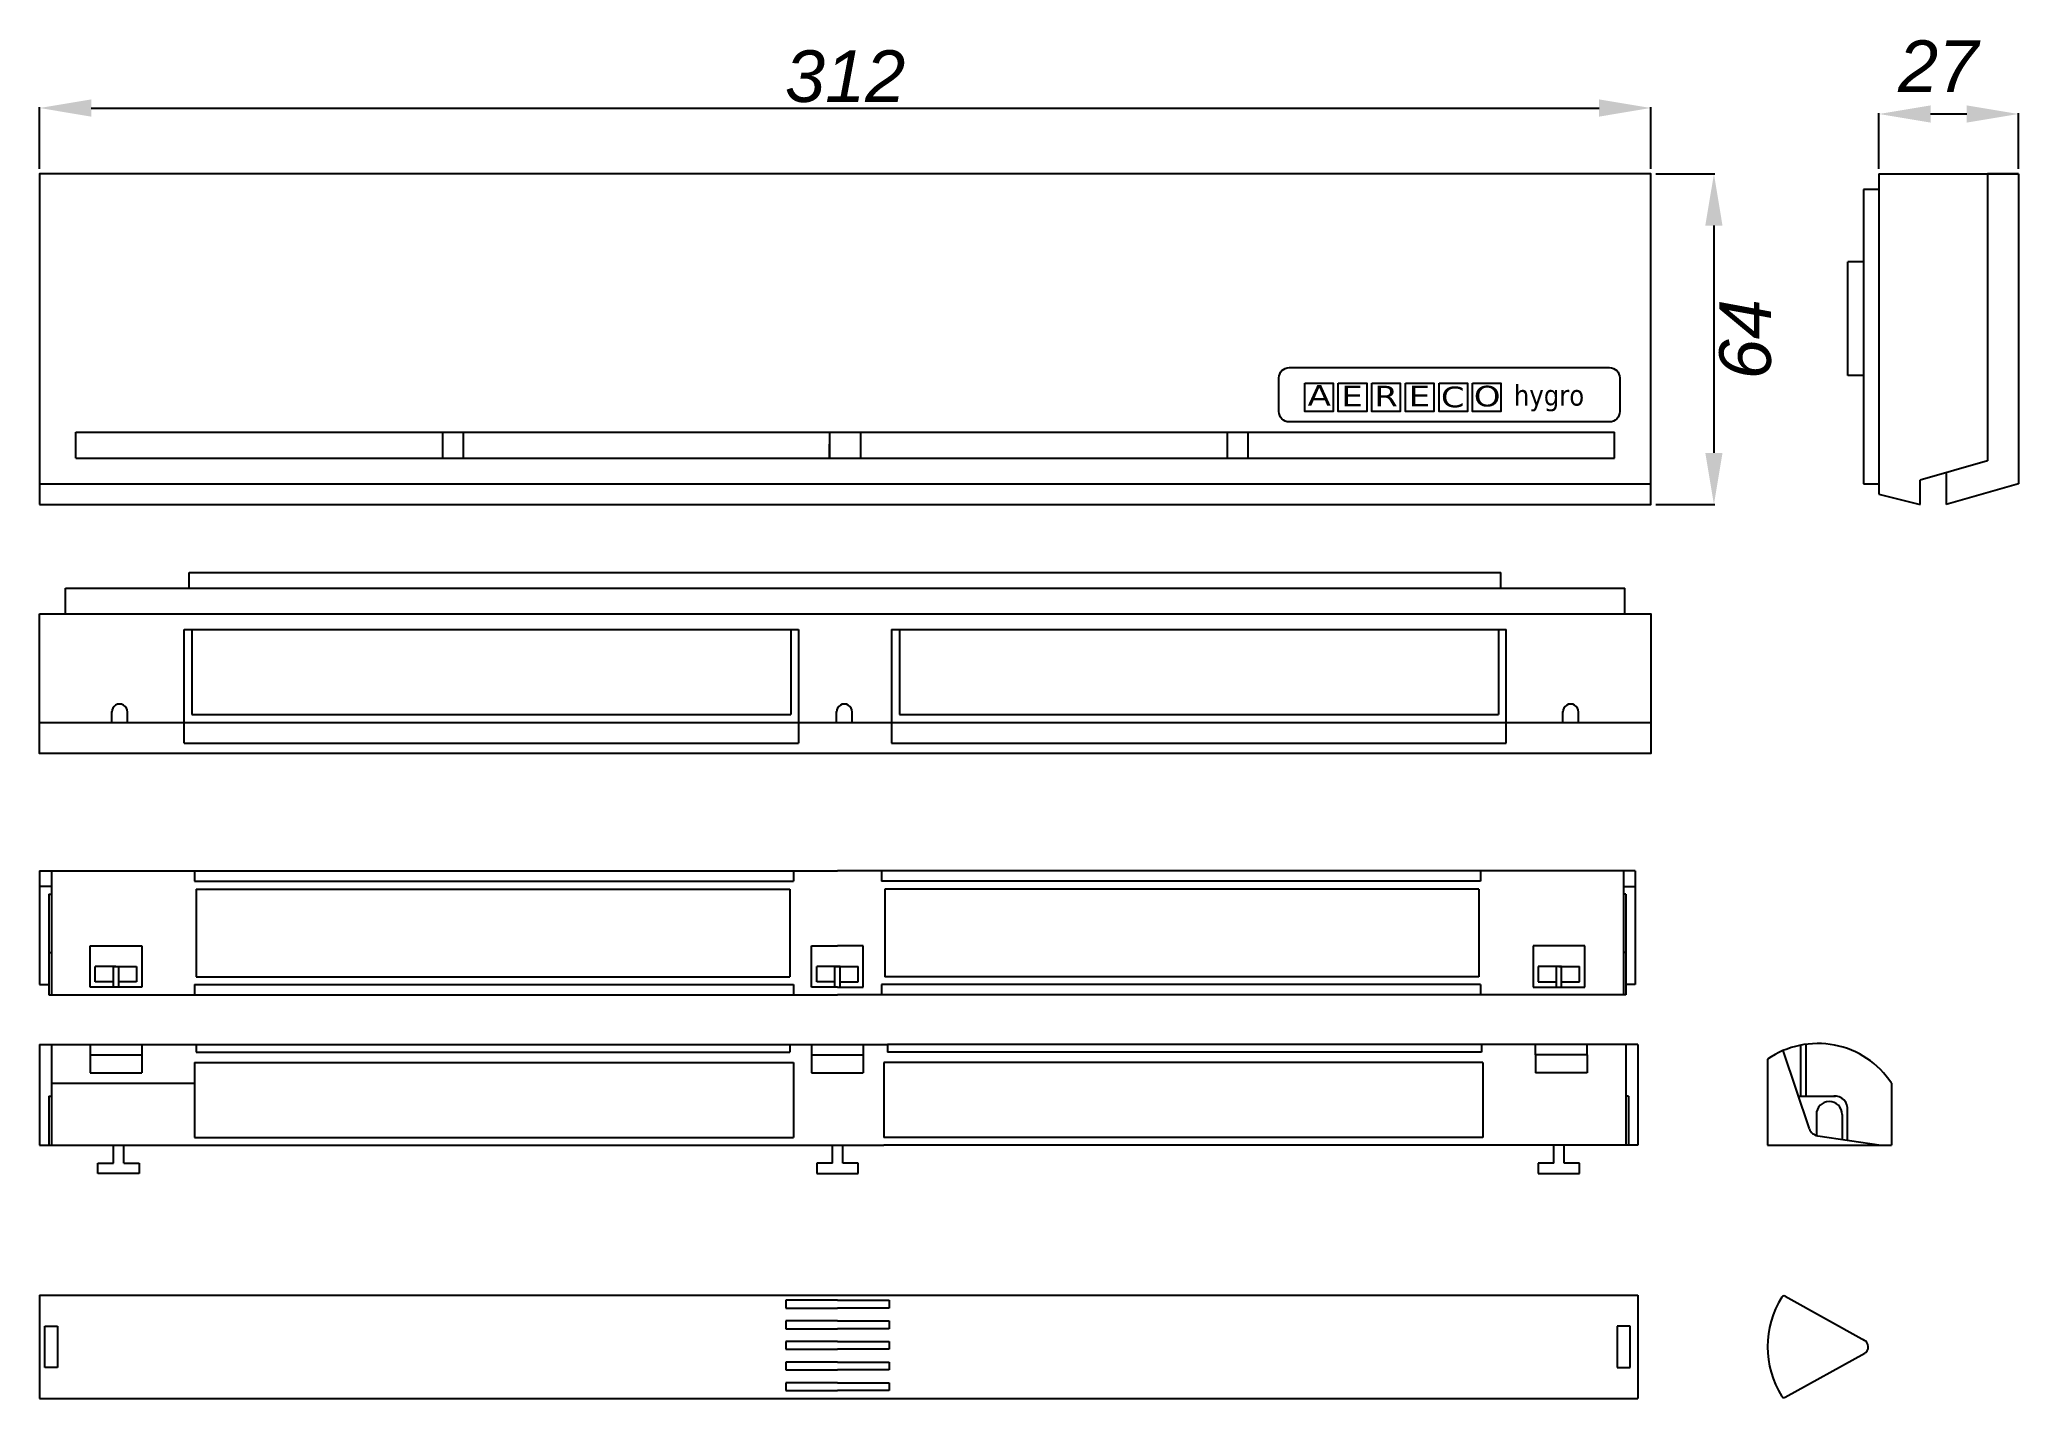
# Model space of a CAD drawing. Extents: x 101 to 484, y 47 to 310.
import ezdxf

# ---------------------------------------------------------------- set-up
doc = ezdxf.new("R2010")
doc.units = 0
doc.header["$MEASUREMENT"] = 0
doc.header["$PDSIZE"] = -1
doc.layers.get('0').update_dxf_attribs({"linetype": 'CONTINUOUS'})
doc.layers.get('DEFPOINTS').update_dxf_attribs({"linetype": 'CONTINUOUS'})
doc.layers.add('Wymiary', color=5, linetype='CONTINUOUS')
doc.styles.add('Napis', font='verdana.TTF', dxfattribs={"width": 1.2, "height": 4})
doc.styles.add('napis2', font='TAHOMA.TTF', dxfattribs={"height": 4})
doc.styles.get("Standard").update_dxf_attribs({"font": 'ARIALI.TTF', "height": 10})
doc.dimstyles.get("Standard").update_dxf_attribs({"dimtxt": 0.18, "dimasz": 0.18, "dimexe": 0.18, "dimexo": 0.0625, "dimgap": 0.09, "dimtad": 0, "dimtih": 1, "dimtoh": 1, "dimdec": 4, "dimzin": 0, "dimdsep": 46, "dimtxsty": 'Standard', "dimcen": 0.09, "dimadec": 0, "dimazin": 0, "dimtfac": 1, "dimtdec": 4, "dimtofl": 0, "dimtmove": 0, "dimatfit": 0, "dimfxl": 0, "dimtolj": 1, "dimtzin": 0, "dimarcsym": 0})

# ---------------------------------------------------------------- blocks, each defined once
blk = doc.blocks.new('*D0')
at = {"layer": 'DEFPOINTS', "color": 0, "linetype": 'Continuous'}
for p in [(412.98, 297.02), (100.98, 284.26), (412.98, 284.26)]:
    blk.add_point(p, dxfattribs=at)
at = {"layer": 'Wymiary', "color": 0, "linetype": 'Continuous', "lineweight": -2}
for p, q in [((100.98, 285.26), (100.98, 297.2)), ((110.98, 297.02), (402.98, 297.02)), ((412.98, 285.26), (412.98, 297.2))]:
    blk.add_line(p, q, dxfattribs=at)
at = {"layer": 'Wymiary', "color": 0, "linetype": 'Continuous'}
for points in [[(110.98, 298.68), (110.98, 295.35), (100.98, 297.02)], [(402.98, 298.68), (402.98, 295.35), (412.98, 297.02)]]:
    blk.add_solid(points, dxfattribs=at)
at = {"layer": 'Wymiary', "color": 0, "linetype": 'Continuous', "insert": (256.98, 303.12), "char_height": 10, "attachment_point": 5}
blk.add_mtext('\\A1;312', dxfattribs=at)
blk = doc.blocks.new('*D1')
at = {"layer": 'DEFPOINTS', "color": 0, "linetype": 'Continuous'}
for p in [(412.98, 284.26), (412.98, 220.26), (425.22, 220.26)]:
    blk.add_point(p, dxfattribs=at)
at = {"layer": 'Wymiary', "color": 0, "linetype": 'Continuous', "lineweight": -2}
for p, q in [((413.98, 284.26), (425.4, 284.26)), ((425.22, 274.26), (425.22, 230.26)), ((413.98, 220.26), (425.4, 220.26))]:
    blk.add_line(p, q, dxfattribs=at)
at = {"layer": 'Wymiary', "color": 0, "linetype": 'Continuous'}
for points in [[(423.55, 274.26), (426.88, 274.26), (425.22, 284.26)], [(423.55, 230.26), (426.88, 230.26), (425.22, 220.26)]]:
    blk.add_solid(points, dxfattribs=at)
at = {"layer": 'Wymiary', "color": 0, "linetype": 'Continuous', "insert": (431.32, 252.26), "char_height": 10, "attachment_point": 5, "rotation": 90}
blk.add_mtext('\\A1;64', dxfattribs=at)

msp = doc.modelspace()

# ---------------------------------------------------------------- linework, layer by layer
at = {"linetype": 'Continuous'}
for p, q in [((457.18, 284.26), (457.18, 222.26)), ((457.18, 284.26), (484.18, 284.26)), ((457.18, 284.26), (457.18, 222.26)), ((484.18, 284.26), (478.18, 284.26)), ((478.18, 284.26), (478.18, 228.71)), ((484.18, 284.26), (484.18, 224.26)), ((457.18, 281.26), (454.18, 281.26)), ((454.18, 281.26), (454.18, 224.26)), ((454.18, 267.26), (451.18, 267.26)), ((451.18, 245.26), (451.18, 267.26)), ((454.18, 245.26), (451.18, 245.26)), ((107.98, 229.26), (107.98, 234.26)), ((107.98, 234.26), (405.98, 234.26)), ((178.98, 234.26), (178.98, 229.26)), ((182.98, 234.26), (182.98, 229.26)), ((253.98, 234.26), (253.98, 229.26)), ((259.98, 234.26), (259.98, 229.26)), ((330.98, 234.26), (330.98, 229.26)), ((334.98, 234.26), (334.98, 229.26)), ((405.98, 229.26), (405.98, 234.26)), ((253.98, 229.26), (253.98, 231.97)), ((107.98, 229.26), (405.98, 229.26)), ((478.18, 228.71), (465.18, 224.99)), ((470.18, 226.42), (470.18, 220.26)), ((100.98, 224.26), (412.98, 224.26)), ((454.18, 224.26), (457.18, 224.26)), ((454.18, 224.26), (457.18, 224.26)), ((457.18, 222.26), (465.18, 220.26)), ((465.18, 220.26), (465.18, 224.99)), ((484.18, 224.26), (470.18, 220.26)), ((129.98, 204.09), (129.98, 207.09)), ((129.98, 204.09), (129.98, 207.09)), ((129.98, 207.09), (383.98, 207.09)), ((383.98, 204.09), (383.98, 207.09)), ((105.98, 199.09), (105.98, 204.09)), ((105.98, 204.09), (407.98, 204.09)), ((407.98, 199.09), (407.98, 204.09)), ((128.98, 174.09), (128.98, 196.09)), ((128.98, 196.09), (247.98, 196.09)), ((130.48, 196.09), (130.48, 179.59)), ((246.48, 196.09), (246.48, 179.59)), ((247.98, 196.09), (247.98, 174.09)), ((265.98, 196.09), (265.98, 174.09)), ((265.98, 196.09), (384.98, 196.09)), ((267.48, 196.09), (267.48, 179.59)), ((383.48, 196.09), (383.48, 179.59)), ((384.98, 174.09), (384.98, 196.09)), ((114.98, 178.09), (114.98, 180.18)), ((117.98, 178.09), (117.98, 180.18)), ((255.32, 178.09), (255.32, 180.18)), ((258.32, 178.09), (258.32, 180.18)), ((395.98, 178.09), (395.98, 180.18)), ((398.98, 178.09), (398.98, 180.18)), ((100.98, 178.09), (128.98, 178.09)), ((128.98, 178.09), (247.98, 178.09)), ((130.48, 179.59), (246.48, 179.59)), ((247.98, 178.09), (265.98, 178.09)), ((265.98, 178.09), (384.98, 178.09)), ((267.48, 179.59), (383.48, 179.59)), ((384.98, 178.09), (412.98, 178.09)), ((128.98, 174.09), (247.98, 174.09)), ((265.98, 174.09), (384.98, 174.09)), ((100.98, 149.33), (100.98, 127.33)), ((100.98, 149.33), (255.49, 149.33)), ((100.98, 149.33), (100.98, 127.33)), ((103.28, 146.33), (100.98, 146.33)), ((103.28, 149.33), (103.28, 125.33)), ((130.98, 149.33), (130.98, 147.33)), ((130.98, 147.33), (246.98, 147.33)), ((131.28, 145.83), (131.28, 128.83)), ((131.28, 145.83), (246.28, 145.83)), ((246.28, 145.83), (246.28, 128.83)), ((246.98, 149.33), (246.98, 147.33)), ((409.99, 149.33), (255.49, 149.33)), ((263.99, 149.33), (263.99, 147.33)), ((379.99, 147.33), (263.99, 147.33)), ((379.69, 145.83), (264.69, 145.83)), ((264.69, 145.83), (264.69, 128.83)), ((379.69, 145.83), (379.69, 128.83)), ((379.99, 149.33), (379.99, 147.33)), ((407.69, 149.33), (407.69, 125.33)), ((407.69, 146.33), (409.99, 146.33)), ((409.99, 149.33), (409.99, 127.33)), ((409.99, 149.33), (409.99, 127.33)), ((102.78, 144.83), (103.28, 144.83)), ((102.78, 144.83), (102.78, 125.33)), ((408.19, 144.83), (407.69, 144.83)), ((408.19, 144.83), (408.19, 125.33)), ((110.78, 126.83), (110.78, 134.83)), ((110.78, 134.83), (120.78, 134.83)), ((120.78, 134.83), (120.78, 126.83)), ((250.49, 126.83), (250.49, 134.83)), ((250.49, 134.83), (255.49, 134.83)), ((260.49, 134.83), (255.49, 134.83)), ((260.49, 126.83), (260.49, 134.83)), ((400.19, 134.83), (390.19, 134.83)), ((390.19, 134.83), (390.19, 126.83)), ((400.19, 126.83), (400.19, 134.83)), ((102.78, 133.53), (103.28, 133.53)), ((115.78, 130.83), (111.78, 130.83)), ((115.78, 130.83), (111.78, 130.83)), ((111.78, 127.83), (111.78, 130.83)), ((115.28, 126.83), (115.28, 130.83)), ((115.28, 130.83), (116.28, 130.83)), ((115.78, 130.83), (119.78, 130.83)), ((115.78, 130.83), (119.78, 130.83)), ((116.28, 130.83), (116.28, 126.83)), ((119.78, 130.83), (119.78, 127.83)), ((255.49, 130.83), (251.49, 130.83)), ((255.49, 130.83), (251.49, 130.83)), ((251.49, 127.83), (251.49, 130.83)), ((254.99, 126.83), (254.99, 130.83)), ((254.99, 130.83), (255.49, 130.83)), ((255.99, 130.83), (255.49, 130.83)), ((255.49, 130.83), (259.49, 130.83)), ((255.49, 130.83), (259.49, 130.83)), ((255.99, 126.83), (255.99, 130.83)), ((259.49, 127.83), (259.49, 130.83)), ((395.19, 130.83), (391.19, 130.83)), ((395.19, 130.83), (391.19, 130.83)), ((391.19, 130.83), (391.19, 127.83)), ((395.69, 130.83), (394.69, 130.83)), ((394.69, 130.83), (394.69, 126.83)), ((395.19, 130.83), (399.19, 130.83)), ((395.19, 130.83), (399.19, 130.83)), ((395.69, 126.83), (395.69, 130.83)), ((399.19, 127.83), (399.19, 130.83)), ((408.19, 133.53), (407.69, 133.53)), ((100.98, 127.33), (102.78, 127.33)), ((120.78, 126.83), (110.78, 126.83)), ((115.28, 127.83), (111.78, 127.83)), ((119.78, 127.83), (116.28, 127.83)), ((130.98, 127.33), (130.98, 125.33)), ((130.98, 127.33), (246.98, 127.33)), ((131.28, 128.83), (246.28, 128.83)), ((246.98, 127.33), (246.98, 125.33)), ((255.49, 126.83), (250.49, 126.83)), ((254.99, 127.83), (251.49, 127.83)), ((255.49, 126.83), (260.49, 126.83)), ((255.99, 127.83), (259.49, 127.83)), ((263.99, 127.33), (263.99, 125.33)), ((379.99, 127.33), (263.99, 127.33)), ((379.69, 128.83), (264.69, 128.83)), ((379.99, 127.33), (379.99, 125.33)), ((390.19, 126.83), (400.19, 126.83)), ((391.19, 127.83), (394.69, 127.83)), ((395.69, 127.83), (399.19, 127.83)), ((409.99, 127.33), (408.19, 127.33)), ((102.78, 125.33), (255.49, 125.33)), ((408.19, 125.33), (255.49, 125.33)), ((100.98, 115.74), (100.98, 96.24)), ((100.98, 115.74), (246.28, 115.74)), ((103.28, 115.74), (103.28, 96.24)), ((110.78, 115.74), (110.78, 110.24)), ((120.78, 115.74), (120.78, 110.24)), ((131.28, 115.74), (131.28, 114.24)), ((246.28, 115.74), (246.28, 114.24)), ((246.28, 115.74), (265.19, 115.74)), ((250.49, 115.74), (250.49, 110.24)), ((260.49, 115.74), (260.49, 110.24)), ((410.49, 115.74), (265.19, 115.74)), ((265.19, 115.74), (265.19, 114.24)), ((380.19, 115.74), (380.19, 114.24)), ((390.69, 113.74), (390.69, 115.74)), ((400.69, 113.74), (400.69, 115.74)), ((408.19, 115.74), (408.19, 96.24)), ((410.49, 115.74), (410.49, 96.24)), ((442.07, 105.74), (442.07, 115.61)), ((443.07, 105.74), (443.07, 115.77)), ((110.78, 113.74), (120.78, 113.74)), ((130.98, 112.24), (246.98, 112.24)), ((130.98, 112.24), (130.98, 97.74)), ((131.28, 114.24), (246.28, 114.24)), ((246.98, 112.24), (246.98, 97.74)), ((250.49, 113.74), (260.49, 113.74)), ((380.49, 112.24), (264.49, 112.24)), ((264.49, 112.24), (264.49, 97.74)), ((380.19, 114.24), (265.19, 114.24)), ((380.49, 112.24), (380.49, 97.74)), ((390.69, 113.74), (390.69, 110.24)), ((400.69, 113.74), (390.69, 113.74)), ((400.69, 113.74), (400.69, 110.24)), ((435.6, 112.89), (435.6, 96.24)), ((443.71, 99.4), (438.6, 114.54)), ((103.28, 108.24), (130.98, 108.24)), ((110.78, 110.24), (120.78, 110.24)), ((250.49, 110.24), (260.49, 110.24)), ((400.69, 110.24), (390.69, 110.24)), ((459.6, 108.24), (459.6, 96.24)), ((102.78, 105.74), (102.78, 96.24)), ((102.78, 105.74), (103.28, 105.74)), ((408.69, 105.74), (408.19, 105.74)), ((408.69, 105.74), (408.69, 96.24)), ((441.57, 105.74), (448.79, 105.74)), ((451.1, 97.21), (451.1, 103.5)), ((445.05, 102.19), (445.05, 98.12)), ((450.1, 97.35), (450.1, 102.19)), ((100.98, 96.24), (246.98, 96.24)), ((115.28, 92.74), (115.28, 96.24)), ((117.28, 92.74), (117.28, 96.24)), ((130.98, 97.74), (246.98, 97.74)), ((246.98, 96.24), (264.49, 96.24)), ((254.53, 92.74), (254.53, 96.24)), ((256.53, 92.74), (256.53, 96.24)), ((380.49, 97.74), (264.49, 97.74)), ((410.49, 96.24), (264.49, 96.24)), ((394.19, 92.74), (394.19, 96.24)), ((396.19, 92.74), (396.19, 96.24)), ((435.6, 96.24), (459.6, 96.24)), ((445.31, 98.06), (457.6, 96.24)), ((112.28, 90.74), (112.28, 92.74)), ((112.28, 92.74), (115.28, 92.74)), ((117.28, 92.74), (120.28, 92.74)), ((120.28, 92.74), (120.28, 90.74)), ((254.53, 92.74), (251.53, 92.74)), ((251.53, 92.74), (251.53, 90.74)), ((259.53, 92.74), (256.53, 92.74)), ((259.53, 90.74), (259.53, 92.74)), ((391.19, 92.74), (391.19, 90.74)), ((394.19, 92.74), (391.19, 92.74)), ((399.19, 92.74), (396.19, 92.74)), ((399.19, 90.74), (399.19, 92.74)), ((116.28, 90.74), (112.28, 90.74)), ((116.78, 90.74), (115.78, 90.74)), ((120.28, 90.74), (116.78, 90.74)), ((251.53, 90.74), (255.03, 90.74)), ((255.03, 90.74), (256.03, 90.74)), ((255.53, 90.74), (259.53, 90.74)), ((391.19, 90.74), (394.69, 90.74)), ((394.69, 90.74), (395.69, 90.74)), ((395.19, 90.74), (399.19, 90.74)), ((100.98, 67.22), (410.49, 67.22)), ((100.98, 67.22), (100.98, 47.22)), ((255.49, 66.22), (245.49, 66.22)), ((245.49, 66.22), (245.49, 64.72)), ((255.49, 66.22), (265.49, 66.22)), ((265.49, 66.22), (265.49, 64.72)), ((410.49, 67.22), (410.49, 47.22)), ((439.01, 66.99), (454.47, 58.45)), ((245.49, 64.72), (255.49, 64.72)), ((255.49, 62.22), (245.49, 62.22)), ((245.49, 62.22), (245.49, 60.72)), ((265.49, 64.72), (255.49, 64.72)), ((255.49, 62.22), (265.49, 62.22)), ((265.49, 62.22), (265.49, 60.72)), ((101.98, 53.22), (101.98, 61.22)), ((101.98, 61.22), (104.48, 61.22)), ((104.48, 61.22), (104.48, 53.22)), ((245.49, 60.72), (255.49, 60.72)), ((255.49, 58.22), (245.49, 58.22)), ((245.49, 58.22), (245.49, 56.72)), ((265.49, 60.72), (255.49, 60.72)), ((255.49, 58.22), (265.49, 58.22)), ((265.49, 58.22), (265.49, 56.72)), ((408.99, 61.22), (406.49, 61.22)), ((406.49, 61.22), (406.49, 53.22)), ((408.99, 53.22), (408.99, 61.22)), ((245.49, 56.72), (255.49, 56.72)), ((255.49, 54.22), (245.49, 54.22)), ((245.49, 54.22), (245.49, 52.72)), ((265.49, 56.72), (255.49, 56.72)), ((255.49, 54.22), (265.49, 54.22)), ((265.49, 54.22), (265.49, 52.72)), ((439.01, 47.45), (454.42, 55.96)), ((104.48, 53.22), (101.98, 53.22)), ((245.49, 52.72), (255.49, 52.72)), ((255.49, 50.22), (245.49, 50.22)), ((245.49, 50.22), (245.49, 48.72)), ((265.49, 52.72), (255.49, 52.72)), ((255.49, 50.22), (265.49, 50.22)), ((265.49, 50.22), (265.49, 48.72)), ((406.49, 53.22), (408.99, 53.22)), ((100.98, 47.22), (410.49, 47.22)), ((245.49, 48.72), (255.49, 48.72)), ((265.49, 48.72), (255.49, 48.72))]:
    msp.add_line(p, q, dxfattribs=at)
for points in [[(100.98, 220.26), (412.98, 220.26), (412.98, 284.26), (100.98, 284.26)], [(345.98, 243.76), (351.48, 243.76), (351.48, 238.26), (345.98, 238.26)], [(352.48, 243.76), (357.98, 243.76), (357.98, 238.26), (352.48, 238.26)], [(358.98, 243.76), (364.48, 243.76), (364.48, 238.26), (358.98, 238.26)], [(365.48, 243.76), (370.98, 243.76), (370.98, 238.26), (365.48, 238.26)], [(371.98, 243.76), (377.48, 243.76), (377.48, 238.26), (371.98, 238.26)], [(378.48, 243.76), (383.98, 243.76), (383.98, 238.26), (378.48, 238.26)], [(100.98, 199.09), (412.98, 199.09), (412.98, 172.09), (100.98, 172.09)]]:
    msp.add_lwpolyline(points, close=True, dxfattribs=at)
msp.add_lwpolyline([(404.98, 236.26), (342.98, 236.26, -0.414214), (340.98, 238.26), (340.98, 244.76, -0.414214), (342.98, 246.76), (404.98, 246.76, -0.414214), (406.98, 244.76), (406.98, 238.26, -0.414214)], format="xyb", close=True, dxfattribs=at)
for centre, radius, start, end in [((116.48, 180.14), 1.5, 358.3119, 181.6881), ((256.82, 180.14), 1.5, 358.3119, 181.6881), ((397.48, 180.14), 1.5, 358.3119, 181.6881), ((445.32, 98.79), 17.13, 33.5053, 124.5603), ((447.55, 102.19), 2.5, 0, 180), ((448.61, 103.25), 2.5, 354.3291, 94.0036), ((445.6, 100.04), 2, 198.6437, 261.573), ((453.77, 57.22), 18.17, 148.0999, 211.9006), ((438.77, 66.56), 0.5, 61.0705, 148.0999), ((453.61, 57.22), 1.5, 294.9812, 67.0835), ((438.77, 47.88), 0.5, 211.9006, 298.9098)]:
    msp.add_arc(centre, radius, start, end, dxfattribs=at)
at = {"layer": 'Wymiary', "linetype": 'Continuous'}
for p, q in [((457.18, 285.26), (457.18, 296.04)), ((467.18, 295.86), (474.18, 295.86)), ((484.18, 285.26), (484.18, 296.04))]:
    msp.add_line(p, q, dxfattribs=at)
for points in [[(467.18, 297.52), (467.18, 294.19), (457.18, 295.86)], [(474.18, 297.52), (474.18, 294.19), (484.18, 295.86)]]:
    msp.add_solid(points, dxfattribs=at)

# ---------------------------------------------------------------- texts
at = {"color": 255, "linetype": 'Continuous', "style": 'Napis', "width": 1.2}
for s, p in [('A', (346.54, 239.41)), ('E', (353.07, 239.25)), ('R', (359.44, 239.25)), ('E', (366.13, 239.25)), ('C', (372.35, 239.09)), ('O', (378.72, 239.25))]:
    msp.add_text(s, height=4, dxfattribs=at).set_placement(p)
at = {"color": 255, "linetype": 'Continuous', "style": 'napis2'}
msp.add_text('hygro', height=4, dxfattribs=at).set_placement((386.49, 239.41))
at = {"layer": 'Wymiary', "linetype": 'Continuous', "insert": (468.65, 305.11), "char_height": 10, "attachment_point": 5}
msp.add_mtext('27', dxfattribs=at)

# ---------------------------------------------------------------- dimensions: what is measured, and where the dimension line sits
at = {"layer": 'Wymiary', "linetype": 'Continuous'}
dim = msp.add_linear_dim(base=(412.98, 297.02), p1=(100.98, 284.26), p2=(412.98, 284.26), dimstyle='Standard', override={"dimtxt": 9.877778, "dimasz": 10, "dimexo": 1, "dimgap": 1, "dimtad": 2, "dimtih": 0, "dimtoh": 0, "dimdec": 0, "dimdle": 1, "dimtdec": 0, "dimatfit": 3}, dxfattribs=at)
dim.commit()
dim.dimension.update_dxf_attribs({"geometry": '*D0', "text_midpoint": (256.98, 303.12)})
dim = msp.add_linear_dim(base=(425.22, 220.26), p1=(412.98, 284.26), p2=(412.98, 220.26), angle=90, dimstyle='Standard', override={"dimtxt": 9.877778, "dimasz": 10, "dimexo": 1, "dimgap": 1, "dimtad": 2, "dimtih": 0, "dimtoh": 0, "dimdec": 0, "dimdle": 1, "dimtdec": 0, "dimatfit": 3}, dxfattribs=at)
dim.commit()
dim.dimension.update_dxf_attribs({"geometry": '*D1', "text_midpoint": (431.32, 252.26)})

doc.saveas('drawing.dxf')
